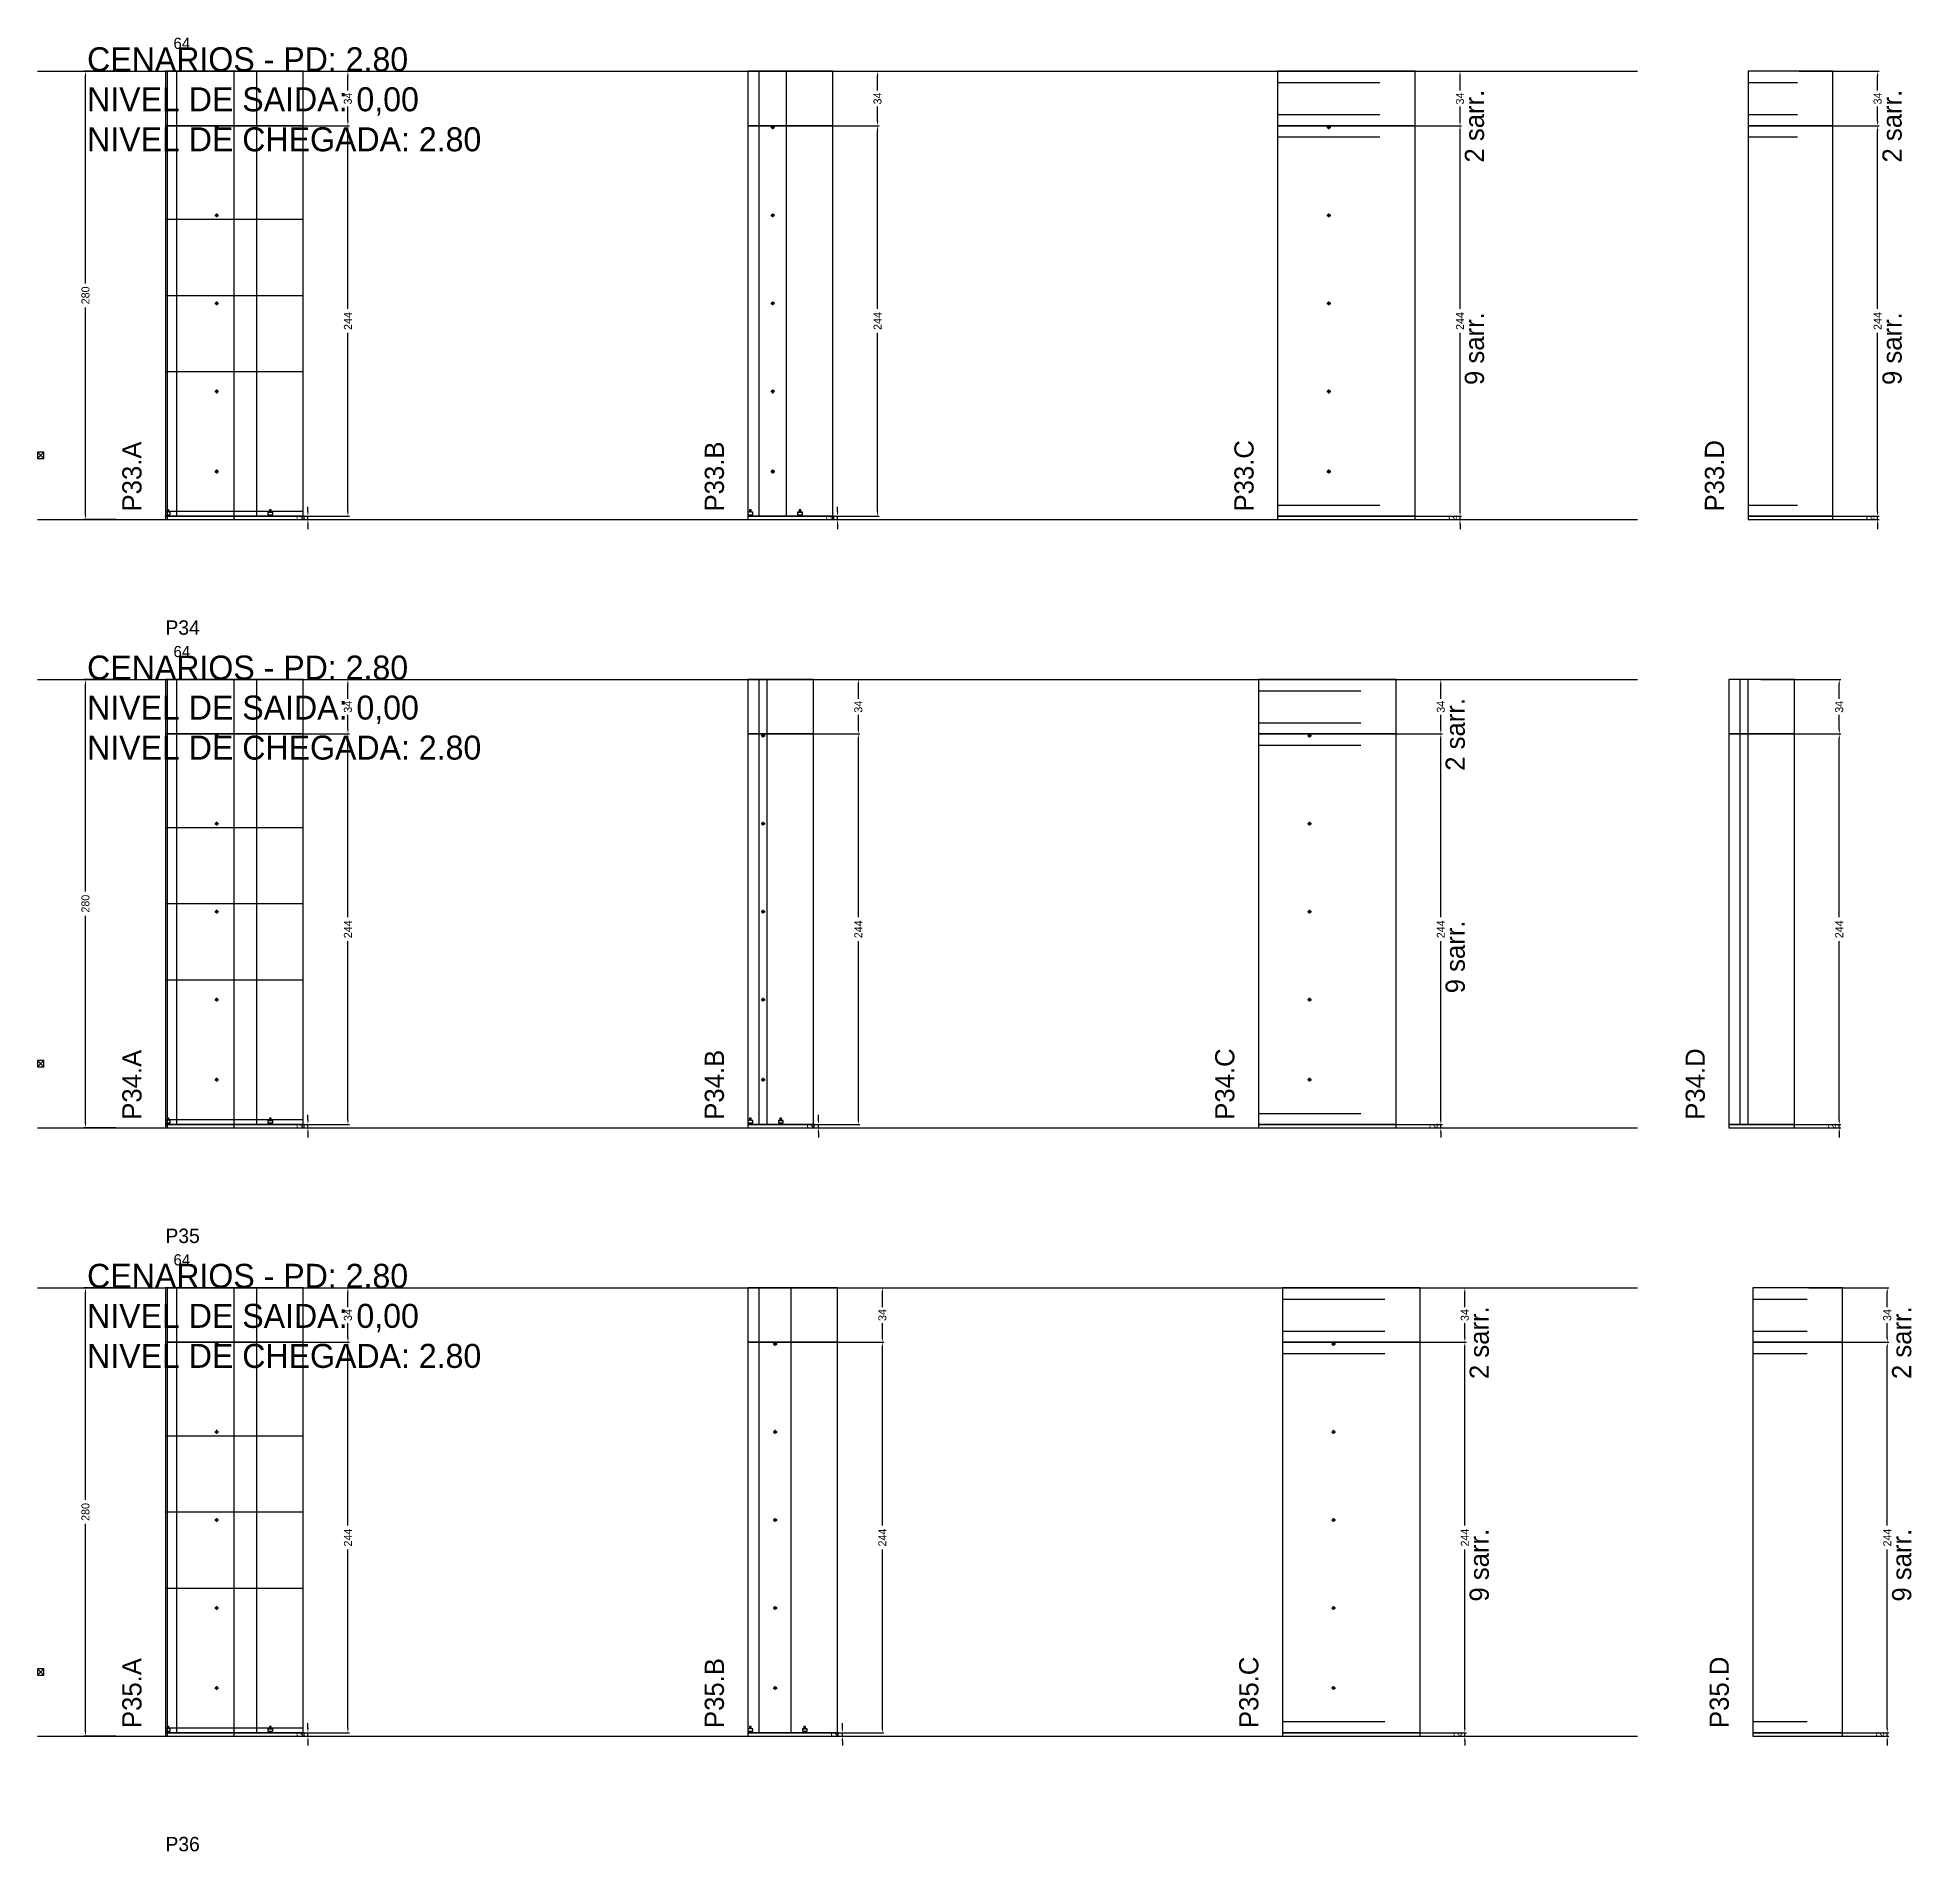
# Model space of a CAD drawing. Header units: centimetres. Extents: x -12000 to 4093, y -4566 to 1796.
# Drawn here: x -7000 to -5829, y -3112 to -1979 of the extents above; entities that cross this region are included whole.
import ezdxf

# ---------------------------------------------------------------- set-up
doc = ezdxf.new("R2010")
doc.units = ezdxf.units.CM
doc.linetypes.add('DASHED', pattern=[2, -2])
for name, color, linetype in [('CHAPA', 140, 'Continuous'), ('COTA', 241, 'Continuous'), ('COTAS FURACAO', 16, 'Continuous'), ('Madeira', 30, 'Continuous'), ('MEIO_PONT', 160, 'Continuous'), ('NOMENCLATURA', 7, 'Continuous'), ('Nível', 160, 'Continuous'), ('Painéis', 200, 'Continuous'), ('Perfil Metálico', 150, 'Continuous'), ('SARR_2.2x7', 40, 'Continuous'), ('SARRAFO DE PRESSAO', 200, 'Continuous'), ('texto', 7, 'Continuous'), ('TEXTO_GERAL', 7, 'Continuous')]:
    doc.layers.add(name, color=color, linetype=linetype)
doc.dimstyles.new('PAINEL-NOVA', dxfattribs={"dimtxt": 5, "dimasz": 3, "dimexe": 1, "dimexo": 1, "dimgap": 1, "dimtad": 1, "dimcen": 2.5, "dimazin": 3, "dimtfac": 1, "dimtmove": 0, "dimatfit": 3})

# ---------------------------------------------------------------- blocks, each defined once
blk = doc.blocks.new('_CLOSEDFILLED')
at = {"color": 0, "linetype": 'BYBLOCK'}
blk.add_solid([(-1, 0.16), (0, 0), (-1, -0.16)], dxfattribs=at)
blk = doc.blocks.new('*D131')
for p, q in [((-6951, -2000), (-6971, -2000)), ((-6970, -2132.5), (-6970, -2003)), ((-6970, -2277), (-6970, -2147.5)), ((-6951, -2280), (-6971, -2280))]:
    blk.add_line(p, q)
at = {"layer": 'Defpoints'}
for p in [(-6950, -2000), (-6970, -2280), (-6950, -2280)]:
    blk.add_point(p, dxfattribs=at)
at = {"layer": 'COTA', "xscale": 3, "yscale": 3}
for p, rotation in [((-6970, -2000), 90), ((-6970, -2280), 270)]:
    blk.add_blockref('_CLOSEDFILLED', p, dxfattribs=dict(at, rotation=rotation))
at = {"layer": 'COTA', "insert": (-6970, -2140), "char_height": 5, "attachment_point": 5, "rotation": 90}
blk.add_mtext('280', dxfattribs=at)
blk = doc.blocks.new('MULDURA')
at = {"layer": 'Paineis'}
for p, q in [((0, 0), (4, 4)), ((4, 0), (0, 4))]:
    blk.add_line(p, q, dxfattribs=at)
blk.add_lwpolyline([(0, 0), (4, 0), (4, 4), (0, 4)], close=True, dxfattribs=at)
blk = doc.blocks.new('*D133')
for p, q in [((-6855, -2034), (-6805, -2034)), ((-6806, -2148.5), (-6806, -2037)), ((-6806, -2275), (-6806, -2163.5)), ((-6855, -2278), (-6805, -2278))]:
    blk.add_line(p, q)
at = {"layer": 'Defpoints'}
for p in [(-6856, -2034), (-6856, -2278), (-6806, -2278)]:
    blk.add_point(p, dxfattribs=at)
at = {"layer": 'COTA', "xscale": 3, "yscale": 3}
for p, rotation in [((-6806, -2034), 90), ((-6806, -2278), 270)]:
    blk.add_blockref('_CLOSEDFILLED', p, dxfattribs=dict(at, rotation=rotation))
at = {"layer": 'COTA', "insert": (-6806, -2156), "char_height": 5, "attachment_point": 5, "rotation": 90}
blk.add_mtext('244', dxfattribs=at)
blk = doc.blocks.new('*D134')
for p, q in [((-6855, -2000), (-6805, -2000)), ((-6806, -2012), (-6806, -2003)), ((-6806, -2031), (-6806, -2022)), ((-6855, -2034), (-6805, -2034))]:
    blk.add_line(p, q)
at = {"layer": 'Defpoints'}
for p in [(-6856, -2000), (-6856, -2034), (-6806, -2034)]:
    blk.add_point(p, dxfattribs=at)
at = {"layer": 'COTA', "xscale": 3, "yscale": 3}
for p, rotation in [((-6806, -2000), 90), ((-6806, -2034), 270)]:
    blk.add_blockref('_CLOSEDFILLED', p, dxfattribs=dict(at, rotation=rotation))
at = {"layer": 'COTA', "insert": (-6806, -2017), "char_height": 5, "attachment_point": 5, "rotation": 90}
blk.add_mtext('34', dxfattribs=at)
blk = doc.blocks.new('SLIPTEE')
at = {"layer": 'Paineis'}
blk.add_lwpolyline([(0, 0), (3, 0), (3, 1.5), (2, 1.5), (2, 3), (1, 3), (1, 1.5), (0, 1.5)], close=True, dxfattribs=at)
blk = doc.blocks.new('SLIPTDD')
at = {"layer": 'Paineis'}
blk.add_line((0, 1.5), (3, 1.5), dxfattribs=at)
blk.add_lwpolyline([(0, 0), (3, 0), (3, 1.5), (2, 1.5), (2, 3), (1, 3), (1, 1.5), (0, 1.5)], close=True, dxfattribs=at)
blk = doc.blocks.new('furacao')
at = {"layer": 'COTAS FURACAO'}
for p, q in [((-1.2, 0), (1.2, 0)), ((0, -1.2), (0, 1.2))]:
    blk.add_line(p, q, dxfattribs=at)
blk.add_circle((0, 0), 0.8, dxfattribs=at)
blk = doc.blocks.new('*D136')
for p, q in [((-6524, -2034), (-6474, -2034)), ((-6475, -2148.5), (-6475, -2037)), ((-6475, -2275), (-6475, -2163.5)), ((-6524, -2278), (-6474, -2278))]:
    blk.add_line(p, q)
at = {"layer": 'Defpoints'}
for p in [(-6525, -2034), (-6525, -2278), (-6475, -2278)]:
    blk.add_point(p, dxfattribs=at)
at = {"layer": 'COTA', "xscale": 3, "yscale": 3}
for p, rotation in [((-6475, -2034), 90), ((-6475, -2278), 270)]:
    blk.add_blockref('_CLOSEDFILLED', p, dxfattribs=dict(at, rotation=rotation))
at = {"layer": 'COTA', "insert": (-6475, -2156), "char_height": 5, "attachment_point": 5, "rotation": 90}
blk.add_mtext('244', dxfattribs=at)
blk = doc.blocks.new('*D137')
for p, q in [((-6524, -2000), (-6474, -2000)), ((-6475, -2012), (-6475, -2003)), ((-6475, -2031), (-6475, -2022)), ((-6524, -2034), (-6474, -2034))]:
    blk.add_line(p, q)
at = {"layer": 'Defpoints'}
for p in [(-6525, -2000), (-6525, -2034), (-6475, -2034)]:
    blk.add_point(p, dxfattribs=at)
at = {"layer": 'COTA', "xscale": 3, "yscale": 3}
for p, rotation in [((-6475, -2000), 90), ((-6475, -2034), 270)]:
    blk.add_blockref('_CLOSEDFILLED', p, dxfattribs=dict(at, rotation=rotation))
at = {"layer": 'COTA', "insert": (-6475, -2017), "char_height": 5, "attachment_point": 5, "rotation": 90}
blk.add_mtext('34', dxfattribs=at)
blk = doc.blocks.new('*D139')
for p, q in [((-6160, -2034), (-6110, -2034)), ((-6111, -2148.5), (-6111, -2037)), ((-6111, -2275), (-6111, -2163.5)), ((-6160, -2278), (-6110, -2278))]:
    blk.add_line(p, q)
at = {"layer": 'Defpoints'}
for p in [(-6161, -2034), (-6161, -2278), (-6111, -2278)]:
    blk.add_point(p, dxfattribs=at)
at = {"layer": 'COTA', "xscale": 3, "yscale": 3}
for p, rotation in [((-6111, -2034), 90), ((-6111, -2278), 270)]:
    blk.add_blockref('_CLOSEDFILLED', p, dxfattribs=dict(at, rotation=rotation))
at = {"layer": 'COTA', "insert": (-6111, -2156), "char_height": 5, "attachment_point": 5, "rotation": 90}
blk.add_mtext('244', dxfattribs=at)
blk = doc.blocks.new('*D140')
for p, q in [((-6160, -2000), (-6110, -2000)), ((-6111, -2012), (-6111, -2003)), ((-6111, -2031), (-6111, -2022)), ((-6160, -2034), (-6110, -2034))]:
    blk.add_line(p, q)
at = {"layer": 'Defpoints'}
for p in [(-6161, -2000), (-6161, -2034), (-6111, -2034)]:
    blk.add_point(p, dxfattribs=at)
at = {"layer": 'COTA', "xscale": 3, "yscale": 3}
for p, rotation in [((-6111, -2000), 90), ((-6111, -2034), 270)]:
    blk.add_blockref('_CLOSEDFILLED', p, dxfattribs=dict(at, rotation=rotation))
at = {"layer": 'COTA', "insert": (-6111, -2017), "char_height": 5, "attachment_point": 5, "rotation": 90}
blk.add_mtext('34', dxfattribs=at)
blk = doc.blocks.new('*D142')
for p, q in [((-5899, -2034), (-5849, -2034)), ((-5850, -2148.5), (-5850, -2037)), ((-5850, -2275), (-5850, -2163.5)), ((-5899, -2278), (-5849, -2278))]:
    blk.add_line(p, q)
at = {"layer": 'Defpoints'}
for p in [(-5900, -2034), (-5900, -2278), (-5850, -2278)]:
    blk.add_point(p, dxfattribs=at)
at = {"layer": 'COTA', "xscale": 3, "yscale": 3}
for p, rotation in [((-5850, -2034), 90), ((-5850, -2278), 270)]:
    blk.add_blockref('_CLOSEDFILLED', p, dxfattribs=dict(at, rotation=rotation))
at = {"layer": 'COTA', "insert": (-5850, -2156), "char_height": 5, "attachment_point": 5, "rotation": 90}
blk.add_mtext('244', dxfattribs=at)
blk = doc.blocks.new('*D143')
for p, q in [((-5899, -2000), (-5849, -2000)), ((-5850, -2012), (-5850, -2003)), ((-5850, -2031), (-5850, -2022)), ((-5899, -2034), (-5849, -2034))]:
    blk.add_line(p, q)
at = {"layer": 'Defpoints'}
for p in [(-5900, -2000), (-5900, -2034), (-5850, -2034)]:
    blk.add_point(p, dxfattribs=at)
at = {"layer": 'COTA', "xscale": 3, "yscale": 3}
for p, rotation in [((-5850, -2000), 90), ((-5850, -2034), 270)]:
    blk.add_blockref('_CLOSEDFILLED', p, dxfattribs=dict(at, rotation=rotation))
at = {"layer": 'COTA', "insert": (-5850, -2017), "char_height": 5, "attachment_point": 5, "rotation": 90}
blk.add_mtext('34', dxfattribs=at)
blk = doc.blocks.new('*D157')
for p, q in [((-6951, -2380), (-6971, -2380)), ((-6970, -2512.5), (-6970, -2383)), ((-6970, -2657), (-6970, -2527.5)), ((-6951, -2660), (-6971, -2660))]:
    blk.add_line(p, q)
at = {"layer": 'Defpoints'}
for p in [(-6950, -2380), (-6970, -2660), (-6950, -2660)]:
    blk.add_point(p, dxfattribs=at)
at = {"layer": 'COTA', "xscale": 3, "yscale": 3}
for p, rotation in [((-6970, -2380), 90), ((-6970, -2660), 270)]:
    blk.add_blockref('_CLOSEDFILLED', p, dxfattribs=dict(at, rotation=rotation))
at = {"layer": 'COTA', "insert": (-6970, -2520), "char_height": 5, "attachment_point": 5, "rotation": 90}
blk.add_mtext('280', dxfattribs=at)
blk = doc.blocks.new('*D159')
for p, q in [((-6855, -2414), (-6805, -2414)), ((-6806, -2528.5), (-6806, -2417)), ((-6806, -2655), (-6806, -2543.5)), ((-6855, -2658), (-6805, -2658))]:
    blk.add_line(p, q)
at = {"layer": 'Defpoints'}
for p in [(-6856, -2414), (-6856, -2658), (-6806, -2658)]:
    blk.add_point(p, dxfattribs=at)
at = {"layer": 'COTA', "xscale": 3, "yscale": 3}
for p, rotation in [((-6806, -2414), 90), ((-6806, -2658), 270)]:
    blk.add_blockref('_CLOSEDFILLED', p, dxfattribs=dict(at, rotation=rotation))
at = {"layer": 'COTA', "insert": (-6806, -2536), "char_height": 5, "attachment_point": 5, "rotation": 90}
blk.add_mtext('244', dxfattribs=at)
blk = doc.blocks.new('*D160')
for p, q in [((-6855, -2380), (-6805, -2380)), ((-6806, -2392), (-6806, -2383)), ((-6806, -2411), (-6806, -2402)), ((-6855, -2414), (-6805, -2414))]:
    blk.add_line(p, q)
at = {"layer": 'Defpoints'}
for p in [(-6856, -2380), (-6856, -2414), (-6806, -2414)]:
    blk.add_point(p, dxfattribs=at)
at = {"layer": 'COTA', "xscale": 3, "yscale": 3}
for p, rotation in [((-6806, -2380), 90), ((-6806, -2414), 270)]:
    blk.add_blockref('_CLOSEDFILLED', p, dxfattribs=dict(at, rotation=rotation))
at = {"layer": 'COTA', "insert": (-6806, -2397), "char_height": 5, "attachment_point": 5, "rotation": 90}
blk.add_mtext('34', dxfattribs=at)
blk = doc.blocks.new('*D162')
for p, q in [((-6536, -2414), (-6486, -2414)), ((-6487, -2528.5), (-6487, -2417)), ((-6487, -2655), (-6487, -2543.5)), ((-6536, -2658), (-6486, -2658))]:
    blk.add_line(p, q)
at = {"layer": 'Defpoints'}
for p in [(-6537, -2414), (-6537, -2658), (-6487, -2658)]:
    blk.add_point(p, dxfattribs=at)
at = {"layer": 'COTA', "xscale": 3, "yscale": 3}
for p, rotation in [((-6487, -2414), 90), ((-6487, -2658), 270)]:
    blk.add_blockref('_CLOSEDFILLED', p, dxfattribs=dict(at, rotation=rotation))
at = {"layer": 'COTA', "insert": (-6487, -2536), "char_height": 5, "attachment_point": 5, "rotation": 90}
blk.add_mtext('244', dxfattribs=at)
blk = doc.blocks.new('*D163')
for p, q in [((-6536, -2380), (-6486, -2380)), ((-6487, -2392), (-6487, -2383)), ((-6487, -2411), (-6487, -2402)), ((-6536, -2414), (-6486, -2414))]:
    blk.add_line(p, q)
at = {"layer": 'Defpoints'}
for p in [(-6537, -2380), (-6537, -2414), (-6487, -2414)]:
    blk.add_point(p, dxfattribs=at)
at = {"layer": 'COTA', "xscale": 3, "yscale": 3}
for p, rotation in [((-6487, -2380), 90), ((-6487, -2414), 270)]:
    blk.add_blockref('_CLOSEDFILLED', p, dxfattribs=dict(at, rotation=rotation))
at = {"layer": 'COTA', "insert": (-6487, -2397), "char_height": 5, "attachment_point": 5, "rotation": 90}
blk.add_mtext('34', dxfattribs=at)
blk = doc.blocks.new('*D165')
for p, q in [((-6172, -2414), (-6122, -2414)), ((-6123, -2528.5), (-6123, -2417)), ((-6123, -2655), (-6123, -2543.5)), ((-6172, -2658), (-6122, -2658))]:
    blk.add_line(p, q)
at = {"layer": 'Defpoints'}
for p in [(-6173, -2414), (-6173, -2658), (-6123, -2658)]:
    blk.add_point(p, dxfattribs=at)
at = {"layer": 'COTA', "xscale": 3, "yscale": 3}
for p, rotation in [((-6123, -2414), 90), ((-6123, -2658), 270)]:
    blk.add_blockref('_CLOSEDFILLED', p, dxfattribs=dict(at, rotation=rotation))
at = {"layer": 'COTA', "insert": (-6123, -2536), "char_height": 5, "attachment_point": 5, "rotation": 90}
blk.add_mtext('244', dxfattribs=at)
blk = doc.blocks.new('*D166')
for p, q in [((-6172, -2380), (-6122, -2380)), ((-6123, -2392), (-6123, -2383)), ((-6123, -2411), (-6123, -2402)), ((-6172, -2414), (-6122, -2414))]:
    blk.add_line(p, q)
at = {"layer": 'Defpoints'}
for p in [(-6173, -2380), (-6173, -2414), (-6123, -2414)]:
    blk.add_point(p, dxfattribs=at)
at = {"layer": 'COTA', "xscale": 3, "yscale": 3}
for p, rotation in [((-6123, -2380), 90), ((-6123, -2414), 270)]:
    blk.add_blockref('_CLOSEDFILLED', p, dxfattribs=dict(at, rotation=rotation))
at = {"layer": 'COTA', "insert": (-6123, -2397), "char_height": 5, "attachment_point": 5, "rotation": 90}
blk.add_mtext('34', dxfattribs=at)
blk = doc.blocks.new('*D168')
for p, q in [((-5923, -2414), (-5873, -2414)), ((-5874, -2528.5), (-5874, -2417)), ((-5874, -2655), (-5874, -2543.5)), ((-5923, -2658), (-5873, -2658))]:
    blk.add_line(p, q)
at = {"layer": 'Defpoints'}
for p in [(-5924, -2414), (-5924, -2658), (-5874, -2658)]:
    blk.add_point(p, dxfattribs=at)
at = {"layer": 'COTA', "xscale": 3, "yscale": 3}
for p, rotation in [((-5874, -2414), 90), ((-5874, -2658), 270)]:
    blk.add_blockref('_CLOSEDFILLED', p, dxfattribs=dict(at, rotation=rotation))
at = {"layer": 'COTA', "insert": (-5874, -2536), "char_height": 5, "attachment_point": 5, "rotation": 90}
blk.add_mtext('244', dxfattribs=at)
blk = doc.blocks.new('*D169')
for p, q in [((-5923, -2380), (-5873, -2380)), ((-5874, -2392), (-5874, -2383)), ((-5874, -2411), (-5874, -2402)), ((-5923, -2414), (-5873, -2414))]:
    blk.add_line(p, q)
at = {"layer": 'Defpoints'}
for p in [(-5924, -2380), (-5924, -2414), (-5874, -2414)]:
    blk.add_point(p, dxfattribs=at)
at = {"layer": 'COTA', "xscale": 3, "yscale": 3}
for p, rotation in [((-5874, -2380), 90), ((-5874, -2414), 270)]:
    blk.add_blockref('_CLOSEDFILLED', p, dxfattribs=dict(at, rotation=rotation))
at = {"layer": 'COTA', "insert": (-5874, -2397), "char_height": 5, "attachment_point": 5, "rotation": 90}
blk.add_mtext('34', dxfattribs=at)
blk = doc.blocks.new('*D183')
for p, q in [((-6951, -2760), (-6971, -2760)), ((-6970, -2892.5), (-6970, -2763)), ((-6970, -3037), (-6970, -2907.5)), ((-6951, -3040), (-6971, -3040))]:
    blk.add_line(p, q)
at = {"layer": 'Defpoints'}
for p in [(-6950, -2760), (-6970, -3040), (-6950, -3040)]:
    blk.add_point(p, dxfattribs=at)
at = {"layer": 'COTA', "xscale": 3, "yscale": 3}
for p, rotation in [((-6970, -2760), 90), ((-6970, -3040), 270)]:
    blk.add_blockref('_CLOSEDFILLED', p, dxfattribs=dict(at, rotation=rotation))
at = {"layer": 'COTA', "insert": (-6970, -2900), "char_height": 5, "attachment_point": 5, "rotation": 90}
blk.add_mtext('280', dxfattribs=at)
blk = doc.blocks.new('*D185')
for p, q in [((-6855, -2794), (-6805, -2794)), ((-6806, -2908.5), (-6806, -2797)), ((-6806, -3035), (-6806, -2923.5)), ((-6855, -3038), (-6805, -3038))]:
    blk.add_line(p, q)
at = {"layer": 'Defpoints'}
for p in [(-6856, -2794), (-6856, -3038), (-6806, -3038)]:
    blk.add_point(p, dxfattribs=at)
at = {"layer": 'COTA', "xscale": 3, "yscale": 3}
for p, rotation in [((-6806, -2794), 90), ((-6806, -3038), 270)]:
    blk.add_blockref('_CLOSEDFILLED', p, dxfattribs=dict(at, rotation=rotation))
at = {"layer": 'COTA', "insert": (-6806, -2916), "char_height": 5, "attachment_point": 5, "rotation": 90}
blk.add_mtext('244', dxfattribs=at)
blk = doc.blocks.new('*D186')
for p, q in [((-6855, -2760), (-6805, -2760)), ((-6806, -2772), (-6806, -2763)), ((-6806, -2791), (-6806, -2782)), ((-6855, -2794), (-6805, -2794))]:
    blk.add_line(p, q)
at = {"layer": 'Defpoints'}
for p in [(-6856, -2760), (-6856, -2794), (-6806, -2794)]:
    blk.add_point(p, dxfattribs=at)
at = {"layer": 'COTA', "xscale": 3, "yscale": 3}
for p, rotation in [((-6806, -2760), 90), ((-6806, -2794), 270)]:
    blk.add_blockref('_CLOSEDFILLED', p, dxfattribs=dict(at, rotation=rotation))
at = {"layer": 'COTA', "insert": (-6806, -2777), "char_height": 5, "attachment_point": 5, "rotation": 90}
blk.add_mtext('34', dxfattribs=at)
blk = doc.blocks.new('*D188')
for p, q in [((-6521, -2794), (-6471, -2794)), ((-6472, -2908.5), (-6472, -2797)), ((-6472, -3035), (-6472, -2923.5)), ((-6521, -3038), (-6471, -3038))]:
    blk.add_line(p, q)
at = {"layer": 'Defpoints'}
for p in [(-6522, -2794), (-6522, -3038), (-6472, -3038)]:
    blk.add_point(p, dxfattribs=at)
at = {"layer": 'COTA', "xscale": 3, "yscale": 3}
for p, rotation in [((-6472, -2794), 90), ((-6472, -3038), 270)]:
    blk.add_blockref('_CLOSEDFILLED', p, dxfattribs=dict(at, rotation=rotation))
at = {"layer": 'COTA', "insert": (-6472, -2916), "char_height": 5, "attachment_point": 5, "rotation": 90}
blk.add_mtext('244', dxfattribs=at)
blk = doc.blocks.new('*D189')
for p, q in [((-6521, -2760), (-6471, -2760)), ((-6472, -2772), (-6472, -2763)), ((-6472, -2791), (-6472, -2782)), ((-6521, -2794), (-6471, -2794))]:
    blk.add_line(p, q)
at = {"layer": 'Defpoints'}
for p in [(-6522, -2760), (-6522, -2794), (-6472, -2794)]:
    blk.add_point(p, dxfattribs=at)
at = {"layer": 'COTA', "xscale": 3, "yscale": 3}
for p, rotation in [((-6472, -2760), 90), ((-6472, -2794), 270)]:
    blk.add_blockref('_CLOSEDFILLED', p, dxfattribs=dict(at, rotation=rotation))
at = {"layer": 'COTA', "insert": (-6472, -2777), "char_height": 5, "attachment_point": 5, "rotation": 90}
blk.add_mtext('34', dxfattribs=at)
blk = doc.blocks.new('*D191')
for p, q in [((-6157, -2794), (-6107, -2794)), ((-6108, -2908.5), (-6108, -2797)), ((-6108, -3035), (-6108, -2923.5)), ((-6157, -3038), (-6107, -3038))]:
    blk.add_line(p, q)
at = {"layer": 'Defpoints'}
for p in [(-6158, -2794), (-6158, -3038), (-6108, -3038)]:
    blk.add_point(p, dxfattribs=at)
at = {"layer": 'COTA', "xscale": 3, "yscale": 3}
for p, rotation in [((-6108, -2794), 90), ((-6108, -3038), 270)]:
    blk.add_blockref('_CLOSEDFILLED', p, dxfattribs=dict(at, rotation=rotation))
at = {"layer": 'COTA', "insert": (-6108, -2916), "char_height": 5, "attachment_point": 5, "rotation": 90}
blk.add_mtext('244', dxfattribs=at)
blk = doc.blocks.new('*D192')
for p, q in [((-6157, -2760), (-6107, -2760)), ((-6108, -2772), (-6108, -2763)), ((-6108, -2791), (-6108, -2782)), ((-6157, -2794), (-6107, -2794))]:
    blk.add_line(p, q)
at = {"layer": 'Defpoints'}
for p in [(-6158, -2760), (-6158, -2794), (-6108, -2794)]:
    blk.add_point(p, dxfattribs=at)
at = {"layer": 'COTA', "xscale": 3, "yscale": 3}
for p, rotation in [((-6108, -2760), 90), ((-6108, -2794), 270)]:
    blk.add_blockref('_CLOSEDFILLED', p, dxfattribs=dict(at, rotation=rotation))
at = {"layer": 'COTA', "insert": (-6108, -2777), "char_height": 5, "attachment_point": 5, "rotation": 90}
blk.add_mtext('34', dxfattribs=at)
blk = doc.blocks.new('*D194')
for p, q in [((-5893, -2794), (-5843, -2794)), ((-5844, -2908.5), (-5844, -2797)), ((-5844, -3035), (-5844, -2923.5)), ((-5893, -3038), (-5843, -3038))]:
    blk.add_line(p, q)
at = {"layer": 'Defpoints'}
for p in [(-5894, -2794), (-5894, -3038), (-5844, -3038)]:
    blk.add_point(p, dxfattribs=at)
at = {"layer": 'COTA', "xscale": 3, "yscale": 3}
for p, rotation in [((-5844, -2794), 90), ((-5844, -3038), 270)]:
    blk.add_blockref('_CLOSEDFILLED', p, dxfattribs=dict(at, rotation=rotation))
at = {"layer": 'COTA', "insert": (-5844, -2916), "char_height": 5, "attachment_point": 5, "rotation": 90}
blk.add_mtext('244', dxfattribs=at)
blk = doc.blocks.new('*D195')
for p, q in [((-5893, -2760), (-5843, -2760)), ((-5844, -2772), (-5844, -2763)), ((-5844, -2791), (-5844, -2782)), ((-5893, -2794), (-5843, -2794))]:
    blk.add_line(p, q)
at = {"layer": 'Defpoints'}
for p in [(-5894, -2760), (-5894, -2794), (-5844, -2794)]:
    blk.add_point(p, dxfattribs=at)
at = {"layer": 'COTA', "xscale": 3, "yscale": 3}
for p, rotation in [((-5844, -2760), 90), ((-5844, -2794), 270)]:
    blk.add_blockref('_CLOSEDFILLED', p, dxfattribs=dict(at, rotation=rotation))
at = {"layer": 'COTA', "insert": (-5844, -2777), "char_height": 5, "attachment_point": 5, "rotation": 90}
blk.add_mtext('34', dxfattribs=at)

msp = doc.modelspace()

# ---------------------------------------------------------------- linework, layer by layer
at = {"layer": 'CHAPA'}
for points in [[(-6920, -2280), (-6918.8, -2280), (-6918.8, -2000), (-6920, -2000)], [(-6920, -2660), (-6918.8, -2660), (-6918.8, -2380), (-6920, -2380)], [(-6920, -3040), (-6918.8, -3040), (-6918.8, -2760), (-6920, -2760)]]:
    msp.add_lwpolyline(points, close=True, dxfattribs=at)
at = {"layer": 'Madeira'}
for points in [[(-6920, -2092.4), (-6834, -2092.4)], [(-6920, -2187.6), (-6834, -2187.6)], [(-6920, -2472.4), (-6834, -2472.4)], [(-6920, -2567.6), (-6834, -2567.6)], [(-6920, -2852.4), (-6834, -2852.4)], [(-6920, -2947.6), (-6834, -2947.6)]]:
    msp.add_lwpolyline(points, dxfattribs=at)
at = {"layer": 'MEIO_PONT'}
for points in [[(-6920, -2140), (-6834, -2140)], [(-6920, -2520), (-6834, -2520)], [(-6920, -2900), (-6834, -2900)]]:
    msp.add_lwpolyline(points, dxfattribs=at)
at = {"layer": 'Nível', "linetype": 'DASHED'}
for points in [[(-7000, -2000), (-6000, -2000)], [(-7000, -2280), (-6000, -2280)], [(-7000, -2380), (-6000, -2380)], [(-7000, -2660), (-6000, -2660)], [(-7000, -2760), (-6000, -2760)], [(-7000, -3040), (-6000, -3040)]]:
    msp.add_lwpolyline(points, dxfattribs=at)
at = {"layer": 'Painéis'}
for points in [[(-6920, -2034), (-6834, -2034), (-6834, -2000), (-6920, -2000)], [(-6920, -2280), (-6834, -2280), (-6834, -2000), (-6920, -2000)], [(-6556, -2034), (-6503, -2034), (-6503, -2000), (-6556, -2000)], [(-6225, -2034), (-6139, -2034), (-6139, -2000), (-6225, -2000)], [(-5931, -2034), (-5878, -2034), (-5878, -2000), (-5931, -2000)], [(-6920, -2278), (-6834, -2278), (-6834, -2034), (-6920, -2034)], [(-6556, -2278), (-6503, -2278), (-6503, -2034), (-6556, -2034)], [(-6225, -2278), (-6139, -2278), (-6139, -2034), (-6225, -2034)], [(-5931, -2278), (-5878, -2278), (-5878, -2034), (-5931, -2034)], [(-6920, -2280), (-6834, -2280), (-6834, -2278), (-6920, -2278)], [(-6556, -2280), (-6503, -2280), (-6503, -2278), (-6556, -2278)], [(-6225, -2280), (-6139, -2280), (-6139, -2278), (-6225, -2278)], [(-5931, -2280), (-5878, -2280), (-5878, -2278), (-5931, -2278)], [(-6920, -2414), (-6834, -2414), (-6834, -2380), (-6920, -2380)], [(-6920, -2660), (-6834, -2660), (-6834, -2380), (-6920, -2380)], [(-6556, -2414), (-6515, -2414), (-6515, -2380), (-6556, -2380)], [(-6237, -2414), (-6151, -2414), (-6151, -2380), (-6237, -2380)], [(-5943, -2414), (-5902, -2414), (-5902, -2380), (-5943, -2380)], [(-6920, -2658), (-6834, -2658), (-6834, -2414), (-6920, -2414)], [(-6556, -2658), (-6515, -2658), (-6515, -2414), (-6556, -2414)], [(-6237, -2658), (-6151, -2658), (-6151, -2414), (-6237, -2414)], [(-5943, -2658), (-5902, -2658), (-5902, -2414), (-5943, -2414)], [(-6920, -2660), (-6834, -2660), (-6834, -2658), (-6920, -2658)], [(-6556, -2660), (-6515, -2660), (-6515, -2658), (-6556, -2658)], [(-6237, -2660), (-6151, -2660), (-6151, -2658), (-6237, -2658)], [(-5943, -2660), (-5902, -2660), (-5902, -2658), (-5943, -2658)], [(-6920, -2794), (-6834, -2794), (-6834, -2760), (-6920, -2760)], [(-6920, -3040), (-6834, -3040), (-6834, -2760), (-6920, -2760)], [(-6556, -2794), (-6500, -2794), (-6500, -2760), (-6556, -2760)], [(-6222, -2794), (-6136, -2794), (-6136, -2760), (-6222, -2760)], [(-5928, -2794), (-5872, -2794), (-5872, -2760), (-5928, -2760)], [(-6920, -3038), (-6834, -3038), (-6834, -2794), (-6920, -2794)], [(-6556, -3038), (-6500, -3038), (-6500, -2794), (-6556, -2794)], [(-6222, -3038), (-6136, -3038), (-6136, -2794), (-6222, -2794)], [(-5928, -3038), (-5872, -3038), (-5872, -2794), (-5928, -2794)], [(-6920, -3040), (-6834, -3040), (-6834, -3038), (-6920, -3038)], [(-6556, -3040), (-6500, -3040), (-6500, -3038), (-6556, -3038)], [(-6222, -3040), (-6136, -3040), (-6136, -3038), (-6222, -3038)], [(-5928, -3040), (-5872, -3040), (-5872, -3038), (-5928, -3038)]]:
    msp.add_lwpolyline(points, close=True, dxfattribs=at)
at = {"layer": 'Perfil Metálico'}
for p, q in [((-6877, -2280), (-6877, -2000)), ((-6877, -2660), (-6877, -2380)), ((-6877, -3040), (-6877, -2760))]:
    msp.add_line(p, q, dxfattribs=at)
at = {"layer": 'SARR_2.2x7'}
for points in [[(-6913, -2034), (-6913, -2000)], [(-6863, -2034), (-6863, -2000)], [(-6549, -2034), (-6549, -2000)], [(-6532, -2034), (-6532, -2000)], [(-6225, -2007), (-6161, -2007)], [(-5931, -2007), (-5900, -2007)], [(-6225, -2027), (-6161, -2027)], [(-5931, -2027), (-5900, -2027)], [(-6225, -2041), (-6161, -2041)], [(-5931, -2041), (-5900, -2041)], [(-6225, -2271), (-6161, -2271)], [(-5931, -2271), (-5900, -2271)], [(-6913, -2414), (-6913, -2380)], [(-6863, -2414), (-6863, -2380)], [(-6549, -2414), (-6549, -2380)], [(-6544, -2414), (-6544, -2380)], [(-6237, -2387), (-6173, -2387)], [(-5936, -2414), (-5936, -2380)], [(-5931, -2414), (-5931, -2380)], [(-6237, -2407), (-6173, -2407)], [(-6237, -2421), (-6173, -2421)], [(-6237, -2651), (-6173, -2651)], [(-6913, -2794), (-6913, -2760)], [(-6863, -2794), (-6863, -2760)], [(-6549, -2794), (-6549, -2760)], [(-6529, -2794), (-6529, -2760)], [(-6222, -2767), (-6158, -2767)], [(-5928, -2767), (-5894, -2767)], [(-6222, -2787), (-6158, -2787)], [(-5928, -2787), (-5894, -2787)], [(-6222, -2801), (-6158, -2801)], [(-5928, -2801), (-5894, -2801)], [(-6222, -3031), (-6158, -3031)], [(-5928, -3031), (-5894, -3031)]]:
    msp.add_lwpolyline(points, dxfattribs=at)
at = {"layer": 'SARR_2.2x7', "linetype": 'DASHED'}
for points in [[(-6913, -2278), (-6913, -2034)], [(-6863, -2278), (-6863, -2034)], [(-6549, -2278), (-6549, -2034)], [(-6532, -2278), (-6532, -2034)], [(-6913, -2658), (-6913, -2414)], [(-6863, -2658), (-6863, -2414)], [(-6549, -2658), (-6549, -2414)], [(-6544, -2658), (-6544, -2414)], [(-5936, -2658), (-5936, -2414)], [(-5931, -2658), (-5931, -2414)], [(-6913, -3038), (-6913, -2794)], [(-6863, -3038), (-6863, -2794)], [(-6549, -3038), (-6549, -2794)], [(-6529, -3038), (-6529, -2794)]]:
    msp.add_lwpolyline(points, dxfattribs=at)
at = {"layer": 'SARRAFO DE PRESSAO'}
for points in [[(-6920, -2280), (-6834, -2280), (-6834, -2275), (-6920, -2275)], [(-6920, -2660), (-6834, -2660), (-6834, -2655), (-6920, -2655)], [(-6920, -3040), (-6834, -3040), (-6834, -3035), (-6920, -3035)]]:
    msp.add_lwpolyline(points, close=True, dxfattribs=at)

# ---------------------------------------------------------------- block references
at = {"layer": 'COTA'}
for name, p in [('furacao', (-6888, -2035)), ('furacao', (-6540.5, -2035)), ('furacao', (-6193, -2035)), ('furacao', (-6888, -2090)), ('furacao', (-6540.5, -2090)), ('furacao', (-6193, -2090)), ('furacao', (-6888, -2145)), ('furacao', (-6540.5, -2145)), ('furacao', (-6193, -2145)), ('furacao', (-6888, -2200)), ('furacao', (-6540.5, -2200)), ('furacao', (-6193, -2200)), ('MULDURA', (-7000, -2242)), ('furacao', (-6888, -2250)), ('furacao', (-6540.5, -2250)), ('furacao', (-6193, -2250)), ('SLIPTEE', (-6920, -2277)), ('SLIPTDD', (-6856, -2277)), ('SLIPTEE', (-6556, -2277)), ('SLIPTDD', (-6525, -2277)), ('furacao', (-6888, -2415)), ('furacao', (-6546.5, -2415)), ('furacao', (-6205, -2415)), ('furacao', (-6888, -2470)), ('furacao', (-6546.5, -2470)), ('furacao', (-6205, -2470)), ('furacao', (-6888, -2525)), ('furacao', (-6546.5, -2525)), ('furacao', (-6205, -2525)), ('furacao', (-6888, -2580)), ('furacao', (-6546.5, -2580)), ('furacao', (-6205, -2580)), ('MULDURA', (-7000, -2622)), ('furacao', (-6888, -2630)), ('furacao', (-6546.5, -2630)), ('furacao', (-6205, -2630)), ('SLIPTEE', (-6920, -2657)), ('SLIPTDD', (-6856, -2657)), ('SLIPTEE', (-6556, -2657)), ('SLIPTDD', (-6537, -2657)), ('furacao', (-6888, -2795)), ('furacao', (-6539, -2795)), ('furacao', (-6190, -2795)), ('furacao', (-6888, -2850)), ('furacao', (-6539, -2850)), ('furacao', (-6190, -2850)), ('furacao', (-6888, -2905)), ('furacao', (-6539, -2905)), ('furacao', (-6190, -2905)), ('furacao', (-6888, -2960)), ('furacao', (-6539, -2960)), ('furacao', (-6190, -2960)), ('MULDURA', (-7000, -3002)), ('furacao', (-6888, -3010)), ('furacao', (-6539, -3010)), ('furacao', (-6190, -3010)), ('SLIPTEE', (-6920, -3037)), ('SLIPTDD', (-6856, -3037)), ('SLIPTEE', (-6556, -3037)), ('SLIPTDD', (-6522, -3037))]:
    msp.add_blockref(name, p, dxfattribs=at)

# ---------------------------------------------------------------- texts
at = {"layer": 'NOMENCLATURA'}
for s, p in [('CENARIOS - PD: 2.80', (-6969, -2000)), ('NIVEL DE SAIDA: 0,00', (-6969, -2025)), ('NIVEL DE CHEGADA: 2.80', (-6969, -2050)), ('CENARIOS - PD: 2.80', (-6969, -2380)), ('NIVEL DE SAIDA: 0,00', (-6969, -2405)), ('NIVEL DE CHEGADA: 2.80', (-6969, -2430)), ('CENARIOS - PD: 2.80', (-6969, -2760)), ('NIVEL DE SAIDA: 0,00', (-6969, -2785)), ('NIVEL DE CHEGADA: 2.80', (-6969, -2810))]:
    msp.add_text(s, height=15, dxfattribs=at).set_placement(p)
for s, p in [('2 sarr.', (-6096, -2057)), ('2 sarr.', (-5835, -2057)), ('9 sarr.', (-6096, -2196)), ('9 sarr.', (-5835, -2196)), ('P33.A', (-6935, -2275)), ('P33.B', (-6571, -2275)), ('P33.C', (-6240, -2275)), ('P33.D', (-5946, -2275)), ('2 sarr.', (-6108, -2437)), ('9 sarr.', (-6108, -2576)), ('P34.A', (-6935, -2655)), ('P34.C', (-6252, -2655)), ('P34.D', (-5958, -2655)), ('P34.B', (-6571, -2655)), ('2 sarr.', (-6093, -2817)), ('2 sarr.', (-5829, -2817)), ('9 sarr.', (-6093, -2956)), ('9 sarr.', (-5829, -2956)), ('P35.A', (-6935, -3035)), ('P35.B', (-6571, -3035)), ('P35.C', (-6237, -3035)), ('P35.D', (-5943, -3035))]:
    msp.add_text(s, height=12, rotation=90, dxfattribs=at).set_placement(p)
at = {"layer": 'texto'}
for p in [(-6915, -1986), (-6915, -2366), (-6915, -2746)]:
    msp.add_text('64', height=7, dxfattribs=at).set_placement(p)
at = {"layer": 'TEXTO_GERAL'}
for s, p in [('P34', (-6920, -2352)), ('P35', (-6920, -2732)), ('P36', (-6920, -3112))]:
    msp.add_text(s, height=9, dxfattribs=at).set_placement(p)

# ---------------------------------------------------------------- dimensions: what is measured, and where the dimension line sits
at = {"layer": 'COTA'}
for base, p1, p2, picture, middle in [((-6970, -2280), (-6950, -2280), (-6950, -2000), '*D131', (-6970, -2140)), ((-6806, -2034), (-6856, -2034), (-6856, -2000), '*D134', (-6806, -2017)), ((-6475, -2034), (-6525, -2034), (-6525, -2000), '*D137', (-6475, -2017)), ((-6111, -2034), (-6161, -2034), (-6161, -2000), '*D140', (-6111, -2017)), ((-5850, -2034), (-5900, -2034), (-5900, -2000), '*D143', (-5850, -2017)), ((-6806, -2278), (-6856, -2278), (-6856, -2034), '*D133', (-6806, -2156)), ((-6475, -2278), (-6525, -2278), (-6525, -2034), '*D136', (-6475, -2156)), ((-6111, -2278), (-6161, -2278), (-6161, -2034), '*D139', (-6111, -2156)), ((-5850, -2278), (-5900, -2278), (-5900, -2034), '*D142', (-5850, -2156)), ((-6970, -2660), (-6950, -2660), (-6950, -2380), '*D157', (-6970, -2520)), ((-6806, -2414), (-6856, -2414), (-6856, -2380), '*D160', (-6806, -2397)), ((-6487, -2414), (-6537, -2414), (-6537, -2380), '*D163', (-6487, -2397)), ((-6123, -2414), (-6173, -2414), (-6173, -2380), '*D166', (-6123, -2397)), ((-5874, -2414), (-5924, -2414), (-5924, -2380), '*D169', (-5874, -2397)), ((-6806, -2658), (-6856, -2658), (-6856, -2414), '*D159', (-6806, -2536)), ((-6487, -2658), (-6537, -2658), (-6537, -2414), '*D162', (-6487, -2536)), ((-6123, -2658), (-6173, -2658), (-6173, -2414), '*D165', (-6123, -2536)), ((-5874, -2658), (-5924, -2658), (-5924, -2414), '*D168', (-5874, -2536)), ((-6970, -3040), (-6950, -3040), (-6950, -2760), '*D183', (-6970, -2900)), ((-6806, -2794), (-6856, -2794), (-6856, -2760), '*D186', (-6806, -2777)), ((-6472, -2794), (-6522, -2794), (-6522, -2760), '*D189', (-6472, -2777)), ((-6108, -2794), (-6158, -2794), (-6158, -2760), '*D192', (-6108, -2777)), ((-5844, -2794), (-5894, -2794), (-5894, -2760), '*D195', (-5844, -2777)), ((-6806, -3038), (-6856, -3038), (-6856, -2794), '*D185', (-6806, -2916)), ((-6472, -3038), (-6522, -3038), (-6522, -2794), '*D188', (-6472, -2916)), ((-6108, -3038), (-6158, -3038), (-6158, -2794), '*D191', (-6108, -2916)), ((-5844, -3038), (-5894, -3038), (-5894, -2794), '*D194', (-5844, -2916))]:
    dim = msp.add_linear_dim(base=base, p1=p1, p2=p2, angle=90, dimstyle='PAINEL-NOVA', dxfattribs=at)
    dim.commit()
    dim.dimension.update_dxf_attribs({"geometry": picture, "text_midpoint": middle})
for base, p1, p2 in [((-6831, -2280), (-6856, -2280), (-6856, -2278)), ((-6500, -2280), (-6525, -2280), (-6525, -2278)), ((-6111, -2280), (-6161, -2280), (-6161, -2278)), ((-5850, -2280), (-5900, -2280), (-5900, -2278)), ((-6831, -2660), (-6856, -2660), (-6856, -2658)), ((-6512, -2660), (-6537, -2660), (-6537, -2658)), ((-6123, -2660), (-6173, -2660), (-6173, -2658)), ((-5874, -2660), (-5924, -2660), (-5924, -2658)), ((-6831, -3040), (-6856, -3040), (-6856, -3038)), ((-6497, -3040), (-6522, -3040), (-6522, -3038)), ((-6108, -3040), (-6158, -3040), (-6158, -3038)), ((-5844, -3040), (-5894, -3040), (-5894, -3038))]:
    msp.add_linear_dim(base=base, p1=p1, p2=p2, angle=90, dimstyle='PAINEL-NOVA', dxfattribs=at).render()

doc.saveas('drawing.dxf')
